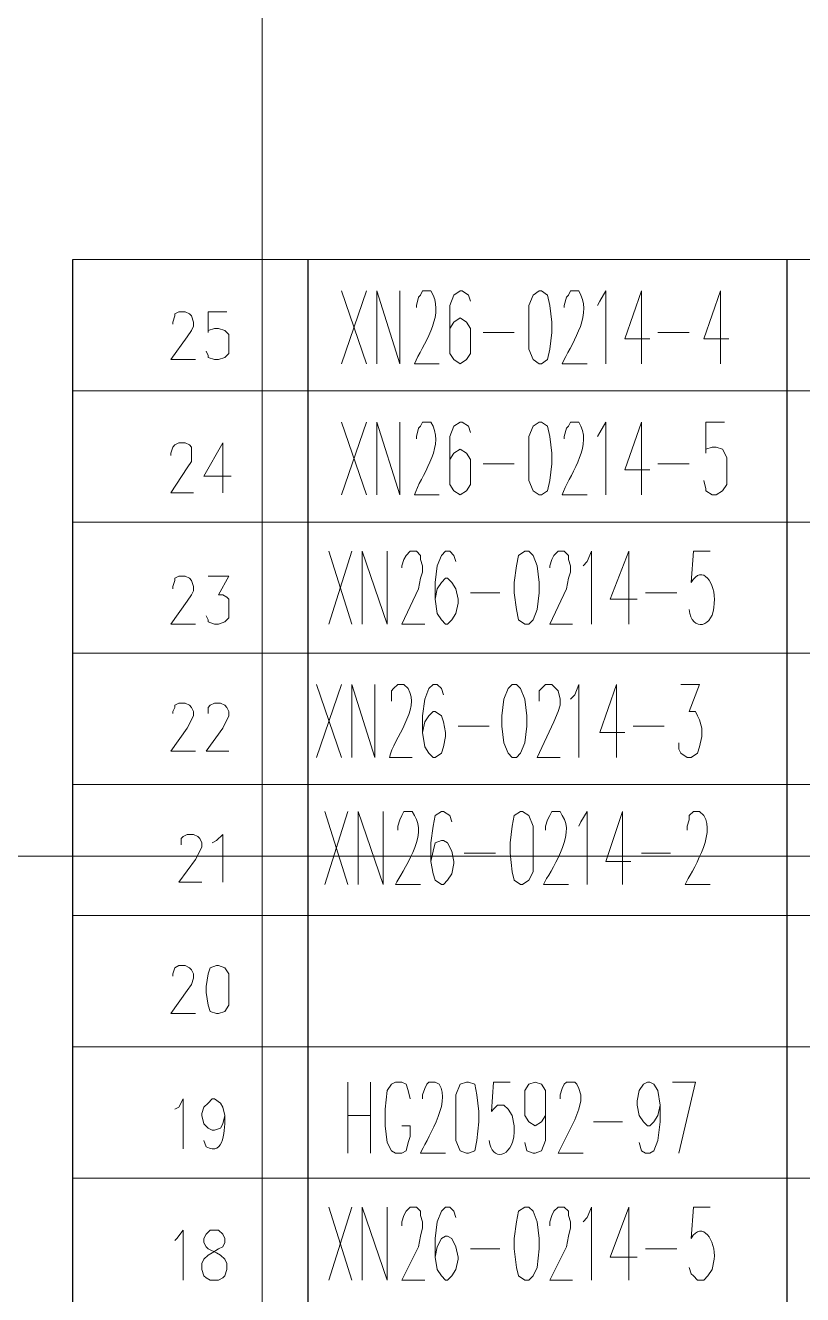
# Model space of a CAD drawing. Header units: millimetres. Extents: x 0 to 825, y 0 to 1167.
# Drawn here: x 556.7 to 623.9, y 312.3 to 422 of the extents above; entities that cross this region are included whole.
import ezdxf

# ---------------------------------------------------------------- set-up
doc = ezdxf.new("R2010")
doc.units = ezdxf.units.MM
doc.layers.add('1', color=7, linetype='Continuous')

msp = doc.modelspace()

# ---------------------------------------------------------------- linework, layer by layer
at = {"layer": '1', "color": 30, "lineweight": 9}
for points in [[(577.221732, 0.141732), (577.221732, 1166.901732)], [(824.541732, 350.169732), (0.141732, 350.169732)]]:
    msp.add_lwpolyline(points, dxfattribs=at)
at = {"layer": '1', "color": 0, "lineweight": 25}
for points in [[(560.841732, 101.661732), (560.841732, 401.721732)], [(581.181732, 118.221732), (581.181732, 401.721732)], [(622.581732, 118.221732), (622.581732, 401.721732)]]:
    msp.add_lwpolyline(points, dxfattribs=at)
at = {"layer": '1', "color": 0, "lineweight": 9}
for points in [[(560.841732, 401.721732), (810.501732, 401.721732)], [(584.061732, 392.721732), (586.221732, 399.021732)], [(584.061732, 399.021732), (586.221732, 392.721732)], [(587.121732, 392.721732), (587.121732, 399.021732), (589.101732, 392.721732), (589.101732, 399.021732)], [(595.221732, 398.121732), (595.041732, 398.661732), (594.501732, 399.021732), (594.321732, 399.021732), (593.781732, 398.661732), (593.421732, 397.761732), (593.421732, 396.321732), (593.421732, 394.881732), (593.421732, 393.621732), (593.781732, 393.081732), (594.321732, 392.721732), (594.321732, 392.721732), (594.861732, 393.081732), (595.221732, 393.621732), (595.221732, 394.521732), (595.221732, 394.881732), (595.221732, 395.781732), (594.861732, 396.321732), (594.321732, 396.681732), (594.321732, 396.681732), (593.781732, 396.321732), (593.421732, 395.781732), (593.421732, 394.881732)], [(601.161732, 399.021732), (600.621732, 398.661732), (600.261732, 397.761732), (600.261732, 396.321732), (600.261732, 395.421732), (600.261732, 393.981732), (600.621732, 393.081732), (601.161732, 392.721732), (601.341732, 392.721732), (601.881732, 393.081732), (602.061732, 393.981732), (602.241732, 395.421732), (602.241732, 396.321732), (602.061732, 397.761732), (601.881732, 398.661732), (601.341732, 399.021732), (601.161732, 399.021732)], [(606.201732, 397.761732), (606.381732, 398.121732), (606.921732, 399.021732), (606.921732, 392.721732)], [(609.981732, 399.021732), (608.541732, 394.881732), (610.701732, 394.881732)], [(609.981732, 399.021732), (609.981732, 392.721732)], [(616.821732, 399.021732), (615.381732, 394.881732), (617.541732, 394.881732)], [(616.821732, 399.021732), (616.821732, 392.721732)], [(569.481732, 396.141732), (569.481732, 396.321732), (569.661732, 396.861732), (569.661732, 397.041732), (570.021732, 397.221732), (570.561732, 397.221732), (570.921732, 397.041732), (571.101732, 396.861732), (571.281732, 396.321732), (571.281732, 395.961732), (571.101732, 395.601732), (570.741732, 395.061732), (569.301732, 393.081732), (571.461732, 393.081732)], [(574.161732, 397.221732), (572.541732, 397.221732), (572.541732, 395.421732), (572.541732, 395.601732), (573.081732, 395.781732), (573.441732, 395.781732), (573.981732, 395.601732), (574.341732, 395.241732), (574.341732, 394.521732), (574.341732, 394.161732), (574.341732, 393.621732), (573.981732, 393.261732), (573.441732, 393.081732), (573.081732, 393.081732), (572.541732, 393.261732), (572.541732, 393.441732), (572.361732, 393.801732)], [(596.301732, 395.421732), (599.001732, 395.421732)], [(611.421732, 395.421732), (614.121732, 395.421732)], [(560.841732, 390.381732), (810.501732, 390.381732)], [(584.061732, 381.381732), (586.221732, 387.681732)], [(584.061732, 387.681732), (586.221732, 381.381732)], [(587.121732, 381.381732), (587.121732, 387.681732), (589.101732, 381.381732), (589.101732, 387.681732)], [(595.221732, 386.781732), (595.041732, 387.321732), (594.501732, 387.681732), (594.321732, 387.681732), (593.781732, 387.321732), (593.421732, 386.421732), (593.421732, 384.981732), (593.421732, 383.541732), (593.421732, 382.281732), (593.781732, 381.741732), (594.321732, 381.381732), (594.321732, 381.381732), (594.861732, 381.741732), (595.221732, 382.281732), (595.221732, 383.181732), (595.221732, 383.541732), (595.221732, 384.441732), (594.861732, 384.981732), (594.321732, 385.341732), (594.321732, 385.341732), (593.781732, 384.981732), (593.421732, 384.441732), (593.421732, 383.541732)], [(601.161732, 387.681732), (600.621732, 387.321732), (600.261732, 386.421732), (600.261732, 384.981732), (600.261732, 384.081732), (600.261732, 382.641732), (600.621732, 381.741732), (601.161732, 381.381732), (601.341732, 381.381732), (601.881732, 381.741732), (602.061732, 382.641732), (602.241732, 384.081732), (602.241732, 384.981732), (602.061732, 386.421732), (601.881732, 387.321732), (601.341732, 387.681732), (601.161732, 387.681732)], [(606.201732, 386.421732), (606.381732, 386.781732), (606.921732, 387.681732), (606.921732, 381.381732)], [(609.981732, 387.681732), (608.541732, 383.541732), (610.701732, 383.541732)], [(609.981732, 387.681732), (609.981732, 381.381732)], [(617.181732, 387.681732), (615.561732, 387.681732), (615.561732, 384.981732), (615.561732, 385.341732), (616.101732, 385.521732), (616.461732, 385.521732), (617.001732, 385.341732), (617.361732, 384.621732), (617.361732, 383.721732), (617.361732, 383.181732), (617.361732, 382.281732), (617.001732, 381.741732), (616.461732, 381.381732), (616.101732, 381.381732), (615.561732, 381.741732), (615.561732, 381.921732), (615.381732, 382.641732)], [(569.301732, 384.801732), (569.301732, 384.981732), (569.481732, 385.521732), (569.661732, 385.701732), (570.021732, 385.881732), (570.561732, 385.881732), (570.921732, 385.701732), (571.101732, 385.521732), (571.101732, 384.981732), (571.101732, 384.621732), (571.101732, 384.261732), (570.741732, 383.721732), (569.301732, 381.561732), (571.281732, 381.561732)], [(573.801732, 385.881732), (572.181732, 383.001732), (574.521732, 383.001732)], [(573.801732, 385.881732), (573.801732, 381.561732)], [(596.301732, 384.081732), (599.001732, 384.081732)], [(611.421732, 384.081732), (614.121732, 384.081732)], [(560.841732, 379.041732), (810.501732, 379.041732)], [(582.981732, 370.221732), (584.961732, 376.521732)], [(582.981732, 376.521732), (584.961732, 370.221732)], [(585.861732, 370.221732), (585.861732, 376.521732), (588.021732, 370.221732), (588.021732, 376.521732)], [(589.281732, 375.081732), (589.281732, 375.261732), (589.461732, 375.801732), (589.641732, 376.161732), (590.001732, 376.521732), (590.541732, 376.521732), (590.901732, 376.161732), (590.901732, 375.801732), (591.081732, 375.261732), (591.081732, 374.721732), (590.901732, 374.181732), (590.721732, 373.281732), (589.281732, 370.221732), (591.261732, 370.221732)], [(593.961732, 375.621732), (593.781732, 376.161732), (593.421732, 376.521732), (593.061732, 376.521732), (592.701732, 376.161732), (592.341732, 375.261732), (592.161732, 373.821732), (592.161732, 372.381732), (592.341732, 371.121732), (592.701732, 370.581732), (593.061732, 370.221732), (593.241732, 370.221732), (593.601732, 370.581732), (593.961732, 371.121732), (594.141732, 372.021732), (594.141732, 372.381732), (593.961732, 373.281732), (593.601732, 373.821732), (593.241732, 374.181732), (593.061732, 374.181732), (592.701732, 373.821732), (592.341732, 373.281732), (592.161732, 372.381732)], [(599.901732, 376.521732), (599.361732, 376.161732), (599.181732, 375.261732), (599.001732, 373.821732), (599.001732, 372.921732), (599.181732, 371.481732), (599.361732, 370.581732), (599.901732, 370.221732), (600.261732, 370.221732), (600.621732, 370.581732), (600.981732, 371.481732), (601.161732, 372.921732), (601.161732, 373.821732), (600.981732, 375.261732), (600.621732, 376.161732), (600.261732, 376.521732), (599.901732, 376.521732)], [(602.061732, 375.081732), (602.061732, 375.261732), (602.241732, 375.801732), (602.421732, 376.161732), (602.781732, 376.521732), (603.321732, 376.521732), (603.681732, 376.161732), (603.681732, 375.801732), (603.861732, 375.261732), (603.861732, 374.721732), (603.681732, 374.181732), (603.501732, 373.281732), (602.061732, 370.221732), (604.041732, 370.221732)], [(604.941732, 375.261732), (605.301732, 375.621732), (605.661732, 376.521732), (605.661732, 370.221732)], [(608.901732, 376.521732), (607.281732, 372.381732), (609.621732, 372.381732)], [(608.901732, 376.521732), (608.901732, 370.221732)], [(569.481732, 373.281732), (569.481732, 373.461732), (569.661732, 374.001732), (569.661732, 374.181732), (570.021732, 374.361732), (570.561732, 374.361732), (570.921732, 374.181732), (571.101732, 374.001732), (571.281732, 373.461732), (571.281732, 373.101732), (571.101732, 372.741732), (570.741732, 372.201732), (569.301732, 370.221732), (571.461732, 370.221732)], [(572.541732, 374.361732), (574.341732, 374.361732), (573.441732, 372.741732), (573.801732, 372.741732), (574.161732, 372.561732), (574.341732, 372.381732), (574.341732, 371.661732), (574.341732, 371.301732), (574.341732, 370.761732), (573.981732, 370.401732), (573.441732, 370.221732), (573.081732, 370.221732), (572.541732, 370.401732), (572.541732, 370.581732), (572.361732, 370.941732)], [(595.221732, 372.921732), (597.741732, 372.921732)], [(610.341732, 372.921732), (613.041732, 372.921732)], [(560.841732, 367.701732), (810.501732, 367.701732)], [(560.841732, 367.701732), (810.501732, 367.701732)], [(581.901732, 358.701732), (584.061732, 365.001732)], [(581.901732, 365.001732), (584.061732, 358.701732)], [(584.961732, 358.701732), (584.961732, 365.001732), (586.941732, 358.701732), (586.941732, 365.001732)], [(592.881732, 364.101732), (592.701732, 364.641732), (592.341732, 365.001732), (591.981732, 365.001732), (591.621732, 364.641732), (591.261732, 363.741732), (591.081732, 362.301732), (591.081732, 360.861732), (591.261732, 359.601732), (591.621732, 359.061732), (591.981732, 358.701732), (592.161732, 358.701732), (592.701732, 359.061732), (592.881732, 359.601732), (593.061732, 360.501732), (593.061732, 360.861732), (592.881732, 361.761732), (592.701732, 362.301732), (592.161732, 362.661732), (591.981732, 362.661732), (591.621732, 362.301732), (591.261732, 361.761732), (591.081732, 360.861732)], [(598.821732, 365.001732), (598.461732, 364.641732), (598.101732, 363.741732), (597.921732, 362.301732), (597.921732, 361.401732), (598.101732, 359.961732), (598.461732, 359.061732), (598.821732, 358.701732), (599.181732, 358.701732), (599.541732, 359.061732), (599.901732, 359.961732), (600.081732, 361.401732), (600.081732, 362.301732), (599.901732, 363.741732), (599.541732, 364.641732), (599.181732, 365.001732), (598.821732, 365.001732)], [(601.161732, 363.561732), (601.161732, 363.741732), (601.161732, 364.461732), (601.341732, 364.641732), (601.701732, 365.001732), (602.241732, 365.001732), (602.601732, 364.641732), (602.781732, 364.461732), (602.961732, 363.741732), (602.961732, 363.201732), (602.781732, 362.661732), (602.421732, 361.761732), (600.981732, 358.701732), (602.961732, 358.701732)], [(603.861732, 363.741732), (604.221732, 364.101732), (604.581732, 365.001732), (604.581732, 358.701732)], [(607.821732, 365.001732), (606.381732, 360.861732), (608.541732, 360.861732)], [(607.821732, 365.001732), (607.821732, 358.701732)], [(613.401732, 365.001732), (615.021732, 365.001732), (614.121732, 362.661732), (614.661732, 362.661732), (614.841732, 362.301732), (615.021732, 361.941732), (615.201732, 361.221732), (615.201732, 360.501732), (615.021732, 359.601732), (614.841732, 359.061732), (614.301732, 358.701732), (613.941732, 358.701732), (613.401732, 359.061732), (613.221732, 359.421732), (613.221732, 359.961732)], [(569.481732, 362.481732), (569.481732, 362.661732), (569.661732, 363.021732), (569.661732, 363.201732), (570.021732, 363.381732), (570.561732, 363.381732), (570.921732, 363.201732), (571.101732, 363.021732), (571.281732, 362.661732), (571.281732, 362.301732), (570.741732, 361.221732), (569.301732, 359.241732), (571.461732, 359.241732)], [(572.541732, 362.481732), (572.541732, 362.661732), (572.541732, 363.021732), (572.721732, 363.201732), (573.081732, 363.381732), (573.621732, 363.381732), (573.981732, 363.201732), (574.161732, 363.021732), (574.341732, 362.661732), (574.341732, 362.301732), (573.801732, 361.221732), (572.361732, 359.241732), (574.341732, 359.241732)], [(594.141732, 361.401732), (596.841732, 361.401732)], [(609.261732, 361.401732), (611.961732, 361.401732)], [(560.841732, 356.361732), (810.501732, 356.361732)], [(560.841732, 356.361732), (810.501732, 356.361732)], [(561.561732, 356.361732), (810.501732, 356.361732)], [(582.621732, 347.721732), (584.601732, 354.021732)], [(582.621732, 354.021732), (584.601732, 347.721732)], [(585.501732, 347.721732), (585.501732, 354.021732), (587.661732, 347.721732), (587.661732, 354.021732)], [(593.601732, 353.121732), (593.421732, 353.661732), (592.881732, 354.021732), (592.701732, 354.021732), (592.161732, 353.661732), (591.981732, 352.761732), (591.801732, 351.321732), (591.801732, 349.701732), (591.981732, 348.621732), (592.161732, 348.081732), (592.701732, 347.721732), (592.881732, 347.721732), (593.241732, 348.081732), (593.601732, 348.621732), (593.781732, 349.521732), (593.781732, 349.701732), (593.601732, 350.601732), (593.241732, 351.321732), (592.881732, 351.501732), (592.701732, 351.501732), (592.161732, 351.321732), (591.981732, 350.601732), (591.801732, 349.701732)], [(599.541732, 354.021732), (599.001732, 353.661732), (598.821732, 352.761732), (598.641732, 351.321732), (598.641732, 350.421732), (598.821732, 348.801732), (599.001732, 348.081732), (599.541732, 347.721732), (599.721732, 347.721732), (600.261732, 348.081732), (600.621732, 348.801732), (600.621732, 350.421732), (600.621732, 351.321732), (600.621732, 352.761732), (600.261732, 353.661732), (599.721732, 354.021732), (599.541732, 354.021732)], [(604.581732, 352.761732), (604.761732, 353.121732), (605.301732, 354.021732), (605.301732, 347.721732)], [(608.361732, 354.021732), (606.921732, 349.701732), (609.081732, 349.701732)], [(608.361732, 354.021732), (608.361732, 347.721732)], [(570.201732, 351.141732), (570.201732, 351.321732), (570.201732, 351.681732), (570.381732, 351.861732), (570.741732, 352.041732), (571.281732, 352.041732), (571.641732, 351.861732), (571.821732, 351.681732), (572.001732, 351.321732), (572.001732, 350.961732), (571.821732, 350.601732), (571.461732, 349.881732), (570.021732, 347.901732), (572.001732, 347.901732)], [(572.901732, 351.321732), (573.261732, 351.501732), (573.801732, 352.041732), (573.801732, 347.901732)], [(594.681732, 350.421732), (597.381732, 350.421732)], [(609.981732, 350.421732), (612.501732, 350.421732)], [(560.841732, 345.021732), (810.501732, 345.021732)], [(561.561732, 345.021732), (810.501732, 345.021732)], [(569.481732, 339.801732), (569.481732, 339.981732), (569.661732, 340.521732), (570.021732, 340.701732), (570.561732, 340.701732), (570.921732, 340.521732), (571.101732, 340.341732), (571.281732, 339.981732), (571.281732, 339.621732), (571.101732, 339.081732), (570.741732, 338.541732), (569.301732, 336.561732), (571.461732, 336.561732)], [(573.261732, 340.701732), (572.721732, 340.521732), (572.541732, 339.981732), (572.361732, 338.901732), (572.361732, 338.361732), (572.541732, 337.281732), (572.721732, 336.741732), (573.261732, 336.561732), (573.441732, 336.561732), (573.981732, 336.741732), (574.341732, 337.281732), (574.341732, 338.361732), (574.341732, 338.901732), (574.341732, 339.981732), (573.981732, 340.521732), (573.441732, 340.701732), (573.261732, 340.701732)], [(560.841732, 333.681732), (810.501732, 333.681732)], [(584.601732, 324.501732), (584.601732, 330.621732)], [(586.581732, 330.621732), (586.581732, 324.501732)], [(590.001732, 329.181732), (589.821732, 329.901732), (589.641732, 330.441732), (589.281732, 330.621732), (588.741732, 330.621732), (588.381732, 330.441732), (588.021732, 329.901732), (587.841732, 328.281732), (587.841732, 326.841732), (588.021732, 325.401732), (588.381732, 324.681732), (588.741732, 324.501732), (589.281732, 324.501732), (589.641732, 324.681732), (589.821732, 325.401732), (590.001732, 325.941732), (590.001732, 326.841732), (589.281732, 326.841732)], [(594.861732, 330.621732), (594.321732, 330.441732), (593.961732, 329.541732), (593.961732, 328.101732), (593.961732, 327.201732), (593.961732, 325.581732), (594.321732, 324.681732), (594.861732, 324.501732), (595.041732, 324.501732), (595.581732, 324.681732), (595.761732, 325.581732), (595.941732, 327.201732), (595.941732, 328.101732), (595.761732, 329.541732), (595.581732, 330.441732), (595.041732, 330.621732), (594.861732, 330.621732)], [(601.701732, 328.641732), (601.701732, 327.741732), (601.341732, 327.201732), (600.801732, 326.841732), (600.801732, 326.841732), (600.261732, 327.201732), (599.901732, 327.741732), (599.901732, 328.641732), (599.901732, 329.001732), (599.901732, 329.901732), (600.261732, 330.441732), (600.801732, 330.621732), (600.801732, 330.621732), (601.341732, 330.441732), (601.701732, 329.901732), (601.701732, 328.641732), (601.701732, 327.201732), (601.701732, 325.581732), (601.341732, 324.681732), (600.801732, 324.501732), (600.621732, 324.501732), (600.081732, 324.681732), (599.901732, 325.401732)], [(602.961732, 329.181732), (602.961732, 329.541732), (603.141732, 330.081732), (603.321732, 330.441732), (603.501732, 330.621732), (604.221732, 330.621732), (604.401732, 330.441732), (604.581732, 330.081732), (604.761732, 329.541732), (604.761732, 329.001732), (604.581732, 328.281732), (604.221732, 327.381732), (602.781732, 324.501732), (604.941732, 324.501732)], [(611.601732, 328.641732), (611.421732, 327.741732), (611.061732, 327.201732), (610.701732, 326.841732), (610.521732, 326.841732), (610.161732, 327.201732), (609.801732, 327.741732), (609.621732, 328.641732), (609.621732, 329.001732), (609.801732, 329.901732), (610.161732, 330.441732), (610.521732, 330.621732), (610.701732, 330.621732), (611.061732, 330.441732), (611.421732, 329.901732), (611.601732, 328.641732), (611.601732, 327.201732), (611.421732, 325.581732), (611.061732, 324.681732), (610.701732, 324.501732), (610.341732, 324.501732), (609.981732, 324.681732), (609.801732, 325.401732)], [(612.681732, 330.621732), (614.661732, 330.621732), (613.221732, 324.501732)], [(569.661732, 328.281732), (570.021732, 328.461732), (570.381732, 329.181732), (570.381732, 324.861732)], [(584.601732, 327.741732), (586.581732, 327.741732)], [(605.841732, 327.201732), (608.361732, 327.201732)], [(560.841732, 322.341732), (810.501732, 322.341732)], [(582.981732, 313.521732), (584.961732, 319.821732)], [(582.981732, 319.821732), (584.961732, 313.521732)], [(585.861732, 313.521732), (585.861732, 319.821732), (588.021732, 313.521732), (588.021732, 319.821732)], [(589.281732, 318.201732), (589.281732, 318.561732), (589.461732, 319.101732), (589.641732, 319.461732), (590.001732, 319.821732), (590.541732, 319.821732), (590.901732, 319.461732), (590.901732, 319.101732), (591.081732, 318.561732), (591.081732, 318.021732), (590.901732, 317.301732), (590.721732, 316.401732), (589.281732, 313.521732), (591.261732, 313.521732)], [(593.961732, 318.921732), (593.781732, 319.461732), (593.421732, 319.821732), (593.061732, 319.821732), (592.701732, 319.461732), (592.341732, 318.561732), (592.161732, 317.121732), (592.161732, 315.501732), (592.341732, 314.421732), (592.701732, 313.881732), (593.061732, 313.521732), (593.241732, 313.521732), (593.601732, 313.881732), (593.961732, 314.421732), (594.141732, 315.321732), (594.141732, 315.501732), (593.961732, 316.401732), (593.601732, 317.121732), (593.241732, 317.301732), (593.061732, 317.301732), (592.701732, 317.121732), (592.341732, 316.401732), (592.161732, 315.501732)], [(599.901732, 319.821732), (599.361732, 319.461732), (599.181732, 318.561732), (599.001732, 317.121732), (599.001732, 316.221732), (599.181732, 314.601732), (599.361732, 313.881732), (599.901732, 313.521732), (600.261732, 313.521732), (600.621732, 313.881732), (600.981732, 314.601732), (601.161732, 316.221732), (601.161732, 317.121732), (600.981732, 318.561732), (600.621732, 319.461732), (600.261732, 319.821732), (599.901732, 319.821732)], [(602.061732, 318.201732), (602.061732, 318.561732), (602.241732, 319.101732), (602.421732, 319.461732), (602.781732, 319.821732), (603.321732, 319.821732), (603.681732, 319.461732), (603.681732, 319.101732), (603.861732, 318.561732), (603.861732, 318.021732), (603.681732, 317.301732), (603.501732, 316.401732), (602.061732, 313.521732), (604.041732, 313.521732)], [(604.941732, 318.561732), (605.301732, 318.921732), (605.661732, 319.821732), (605.661732, 313.521732)], [(608.901732, 319.821732), (607.281732, 315.501732), (609.621732, 315.501732)], [(608.901732, 319.821732), (608.901732, 313.521732)], [(569.661732, 316.941732), (569.841732, 317.121732), (570.381732, 317.841732), (570.381732, 313.521732)], [(572.721732, 317.841732), (572.361732, 317.481732), (572.181732, 317.121732), (572.181732, 316.761732), (572.361732, 316.401732), (572.541732, 316.221732), (573.261732, 315.861732), (573.621732, 315.681732), (573.981732, 315.321732), (574.161732, 314.961732), (574.161732, 314.421732), (573.981732, 313.881732), (573.801732, 313.701732), (573.441732, 313.521732), (572.721732, 313.521732), (572.361732, 313.701732), (572.181732, 313.881732), (572.001732, 314.421732), (572.001732, 314.961732), (572.181732, 315.321732), (572.541732, 315.681732), (572.901732, 315.861732), (573.441732, 316.221732), (573.801732, 316.401732), (573.981732, 316.761732), (573.981732, 317.121732), (573.801732, 317.481732), (573.441732, 317.841732), (572.721732, 317.841732)], [(595.221732, 316.221732), (597.741732, 316.221732)], [(610.341732, 316.221732), (613.041732, 316.221732)]]:
    msp.add_lwpolyline(points, dxfattribs=at)
for points, knots in [([(590.541732, 397.581732), (590.541732, 397.581732), (590.541732, 397.761732), (590.541732, 397.761732), (590.541732, 397.761732), (590.721732, 398.481732), (590.721732, 398.481732), (590.721732, 398.481732), (590.901732, 398.661732), (590.901732, 398.661732), (590.901732, 398.661732), (591.081732, 399.021732), (591.081732, 399.021732), (591.081732, 399.021732), (591.801732, 399.021732), (591.801732, 399.021732), (591.801732, 399.021732), (591.981732, 398.661732), (591.981732, 398.661732), (592.881732, 396.681732), (591.081732, 394.341732), (590.361732, 392.721732), (590.361732, 392.721732), (592.521732, 392.721732), (592.521732, 392.721732)], [0, 0, 0, 0, 1, 1, 1, 2, 2, 2, 3, 3, 3, 4, 4, 4, 5, 5, 5, 6, 6, 6, 7, 7, 7, 8, 8, 8, 8]), ([(603.321732, 397.581732), (603.321732, 397.581732), (603.321732, 397.761732), (603.321732, 397.761732), (603.321732, 397.761732), (603.501732, 398.481732), (603.501732, 398.481732), (603.501732, 398.481732), (603.681732, 398.661732), (603.681732, 398.661732), (603.681732, 398.661732), (603.861732, 399.021732), (603.861732, 399.021732), (603.861732, 399.021732), (604.581732, 399.021732), (604.581732, 399.021732), (604.581732, 399.021732), (604.761732, 398.661732), (604.761732, 398.661732), (605.661732, 396.681732), (603.861732, 394.341732), (603.141732, 392.721732), (603.141732, 392.721732), (605.301732, 392.721732), (605.301732, 392.721732)], [0, 0, 0, 0, 1, 1, 1, 2, 2, 2, 3, 3, 3, 4, 4, 4, 5, 5, 5, 6, 6, 6, 7, 7, 7, 8, 8, 8, 8]), ([(590.541732, 386.241732), (590.541732, 386.241732), (590.541732, 386.421732), (590.541732, 386.421732), (590.541732, 386.421732), (590.721732, 387.141732), (590.721732, 387.141732), (590.721732, 387.141732), (590.901732, 387.321732), (590.901732, 387.321732), (590.901732, 387.321732), (591.081732, 387.681732), (591.081732, 387.681732), (591.081732, 387.681732), (591.801732, 387.681732), (591.801732, 387.681732), (591.801732, 387.681732), (591.981732, 387.321732), (591.981732, 387.321732), (592.881732, 385.341732), (590.901732, 383.001732), (590.361732, 381.381732), (590.361732, 381.381732), (592.521732, 381.381732), (592.521732, 381.381732)], [0, 0, 0, 0, 1, 1, 1, 2, 2, 2, 3, 3, 3, 4, 4, 4, 5, 5, 5, 6, 6, 6, 7, 7, 7, 8, 8, 8, 8]), ([(603.321732, 386.241732), (603.321732, 386.241732), (603.321732, 386.421732), (603.321732, 386.421732), (603.321732, 386.421732), (603.501732, 387.141732), (603.501732, 387.141732), (603.501732, 387.141732), (603.681732, 387.321732), (603.681732, 387.321732), (603.681732, 387.321732), (603.861732, 387.681732), (603.861732, 387.681732), (603.861732, 387.681732), (604.581732, 387.681732), (604.581732, 387.681732), (604.581732, 387.681732), (604.761732, 387.321732), (604.761732, 387.321732), (605.661732, 385.341732), (603.681732, 383.001732), (603.141732, 381.381732), (603.141732, 381.381732), (605.301732, 381.381732), (605.301732, 381.381732)], [0, 0, 0, 0, 1, 1, 1, 2, 2, 2, 3, 3, 3, 4, 4, 4, 5, 5, 5, 6, 6, 6, 7, 7, 7, 8, 8, 8, 8]), ([(615.921732, 376.521732), (615.921732, 376.521732), (614.481732, 376.521732), (614.481732, 376.521732), (614.481732, 376.521732), (614.301732, 373.821732), (614.301732, 373.821732), (615.201732, 375.441732), (616.461732, 373.821732), (616.281732, 372.021732), (616.281732, 369.861732), (614.301732, 369.501732), (614.121732, 371.481732)], [0, 0, 0, 0, 1, 1, 1, 2, 2, 2, 3, 3, 3, 4, 4, 4, 4]), ([(588.381732, 363.561732), (588.381732, 363.561732), (588.381732, 363.741732), (588.381732, 363.741732), (588.381732, 363.741732), (588.381732, 364.461732), (588.381732, 364.461732), (588.381732, 364.461732), (588.561732, 364.641732), (588.561732, 364.641732), (588.561732, 364.641732), (588.921732, 365.001732), (588.921732, 365.001732), (588.921732, 365.001732), (589.461732, 365.001732), (589.461732, 365.001732), (589.461732, 365.001732), (589.821732, 364.641732), (589.821732, 364.641732), (590.901732, 362.841732), (588.561732, 360.321732), (588.201732, 358.701732), (588.201732, 358.701732), (590.181732, 358.701732), (590.181732, 358.701732)], [0, 0, 0, 0, 1, 1, 1, 2, 2, 2, 3, 3, 3, 4, 4, 4, 5, 5, 5, 6, 6, 6, 7, 7, 7, 8, 8, 8, 8]), ([(588.921732, 352.401732), (588.921732, 352.401732), (588.921732, 352.761732), (588.921732, 352.761732), (588.921732, 352.761732), (589.101732, 353.301732), (589.101732, 353.301732), (589.101732, 353.301732), (589.281732, 353.661732), (589.281732, 353.661732), (589.281732, 353.661732), (589.461732, 354.021732), (589.461732, 354.021732), (589.461732, 354.021732), (590.181732, 354.021732), (590.181732, 354.021732), (590.181732, 354.021732), (590.361732, 353.661732), (590.361732, 353.661732), (591.621732, 352.041732), (589.281732, 348.801732), (588.741732, 347.721732), (588.741732, 347.721732), (590.901732, 347.721732), (590.901732, 347.721732)], [0, 0, 0, 0, 1, 1, 1, 2, 2, 2, 3, 3, 3, 4, 4, 4, 5, 5, 5, 6, 6, 6, 7, 7, 7, 8, 8, 8, 8]), ([(601.701732, 352.401732), (601.701732, 352.401732), (601.701732, 352.761732), (601.701732, 352.761732), (601.701732, 352.761732), (601.881732, 353.301732), (601.881732, 353.301732), (601.881732, 353.301732), (602.061732, 353.661732), (602.061732, 353.661732), (602.061732, 353.661732), (602.241732, 354.021732), (602.241732, 354.021732), (602.241732, 354.021732), (602.961732, 354.021732), (602.961732, 354.021732), (602.961732, 354.021732), (603.141732, 353.661732), (603.141732, 353.661732), (604.401732, 352.041732), (602.061732, 348.801732), (601.521732, 347.721732), (601.521732, 347.721732), (603.681732, 347.721732), (603.681732, 347.721732)], [0, 0, 0, 0, 1, 1, 1, 2, 2, 2, 3, 3, 3, 4, 4, 4, 5, 5, 5, 6, 6, 6, 7, 7, 7, 8, 8, 8, 8]), ([(613.941732, 352.401732), (613.941732, 352.401732), (613.941732, 352.761732), (613.941732, 352.761732), (613.941732, 352.761732), (614.121732, 353.301732), (614.121732, 353.301732), (614.121732, 353.301732), (614.121732, 353.661732), (614.121732, 353.661732), (614.121732, 353.661732), (614.481732, 354.021732), (614.481732, 354.021732), (614.481732, 354.021732), (615.021732, 354.021732), (615.021732, 354.021732), (615.021732, 354.021732), (615.381732, 353.661732), (615.381732, 353.661732), (616.461732, 352.041732), (614.301732, 348.801732), (613.761732, 347.721732), (613.761732, 347.721732), (615.921732, 347.721732), (615.921732, 347.721732)], [0, 0, 0, 0, 1, 1, 1, 2, 2, 2, 3, 3, 3, 4, 4, 4, 5, 5, 5, 6, 6, 6, 7, 7, 7, 8, 8, 8, 8]), ([(591.081732, 329.181732), (591.081732, 329.181732), (591.081732, 329.541732), (591.081732, 329.541732), (591.081732, 329.541732), (591.261732, 330.081732), (591.261732, 330.081732), (591.261732, 330.081732), (591.441732, 330.441732), (591.441732, 330.441732), (591.441732, 330.441732), (591.621732, 330.621732), (591.621732, 330.621732), (591.621732, 330.621732), (592.161732, 330.621732), (592.161732, 330.621732), (592.161732, 330.621732), (592.521732, 330.441732), (592.521732, 330.441732), (593.601732, 328.821732), (591.261732, 325.401732), (590.901732, 324.501732), (590.901732, 324.501732), (593.061732, 324.501732), (593.061732, 324.501732)], [0, 0, 0, 0, 1, 1, 1, 2, 2, 2, 3, 3, 3, 4, 4, 4, 5, 5, 5, 6, 6, 6, 7, 7, 7, 8, 8, 8, 8]), ([(598.641732, 330.621732), (598.641732, 330.621732), (597.201732, 330.621732), (597.201732, 330.621732), (597.201732, 330.621732), (597.021732, 328.101732), (597.021732, 328.101732), (597.021732, 328.101732), (597.201732, 328.281732), (597.201732, 328.281732), (597.201732, 328.281732), (597.561732, 328.641732), (597.561732, 328.641732), (597.561732, 328.641732), (598.101732, 328.641732), (598.101732, 328.641732), (598.101732, 328.641732), (598.461732, 328.281732), (598.461732, 328.281732), (598.461732, 328.281732), (598.821732, 327.741732), (598.821732, 327.741732), (598.821732, 327.741732), (599.001732, 326.841732), (599.001732, 326.841732), (599.001732, 326.841732), (599.001732, 326.301732), (599.001732, 326.301732), (598.821732, 323.961732), (597.021732, 323.781732), (596.841732, 325.581732)], [0, 0, 0, 0, 1, 1, 1, 2, 2, 2, 3, 3, 3, 4, 4, 4, 5, 5, 5, 6, 6, 6, 7, 7, 7, 8, 8, 8, 9, 9, 9, 10, 10, 10, 10]), ([(573.981732, 327.741732), (573.981732, 327.741732), (573.801732, 327.021732), (573.801732, 327.021732), (573.801732, 327.021732), (573.621732, 326.661732), (573.621732, 326.661732), (573.621732, 326.661732), (573.081732, 326.481732), (573.081732, 326.481732), (573.081732, 326.481732), (572.901732, 326.481732), (572.901732, 326.481732), (572.901732, 326.481732), (572.541732, 326.661732), (572.541732, 326.661732), (572.541732, 326.661732), (572.181732, 327.021732), (572.181732, 327.021732), (572.181732, 327.021732), (572.001732, 327.741732), (572.001732, 327.741732), (572.001732, 327.741732), (572.001732, 327.921732), (572.001732, 327.921732), (572.001732, 327.921732), (572.181732, 328.461732), (572.181732, 328.461732), (572.181732, 328.461732), (572.541732, 328.821732), (572.541732, 328.821732), (572.541732, 328.821732), (572.901732, 329.181732), (572.901732, 329.181732), (572.901732, 329.181732), (573.081732, 329.181732), (573.081732, 329.181732), (573.081732, 329.181732), (573.621732, 328.821732), (573.621732, 328.821732), (573.621732, 328.821732), (573.801732, 328.461732), (573.801732, 328.461732), (573.801732, 328.461732), (573.981732, 327.741732), (573.981732, 327.741732), (573.981732, 326.661732), (573.981732, 324.141732), (572.361732, 325.041732), (572.361732, 325.041732), (572.181732, 325.581732), (572.181732, 325.581732)], [0, 0, 0, 0, 1, 1, 1, 2, 2, 2, 3, 3, 3, 4, 4, 4, 5, 5, 5, 6, 6, 6, 7, 7, 7, 8, 8, 8, 9, 9, 9, 10, 10, 10, 11, 11, 11, 12, 12, 12, 13, 13, 13, 14, 14, 14, 15, 15, 15, 16, 16, 16, 17, 17, 17, 17]), ([(615.921732, 319.821732), (615.921732, 319.821732), (614.481732, 319.821732), (614.481732, 319.821732), (614.481732, 319.821732), (614.301732, 317.121732), (614.301732, 317.121732), (615.201732, 318.741732), (616.461732, 316.941732), (616.281732, 315.321732), (616.281732, 315.321732), (616.101732, 314.421732), (616.101732, 314.421732), (616.101732, 314.421732), (615.741732, 313.881732), (615.741732, 313.881732), (615.741732, 313.881732), (615.381732, 313.521732), (615.381732, 313.521732), (615.381732, 313.521732), (614.841732, 313.521732), (614.841732, 313.521732), (614.841732, 313.521732), (614.481732, 313.881732), (614.481732, 313.881732), (614.481732, 313.881732), (614.301732, 314.061732), (614.301732, 314.061732), (614.301732, 314.061732), (614.121732, 314.601732), (614.121732, 314.601732)], [0, 0, 0, 0, 1, 1, 1, 2, 2, 2, 3, 3, 3, 4, 4, 4, 5, 5, 5, 6, 6, 6, 7, 7, 7, 8, 8, 8, 9, 9, 9, 10, 10, 10, 10])]:
    msp.add_open_spline(points, degree=3, knots=knots, dxfattribs=at)

doc.saveas('drawing.dxf')
